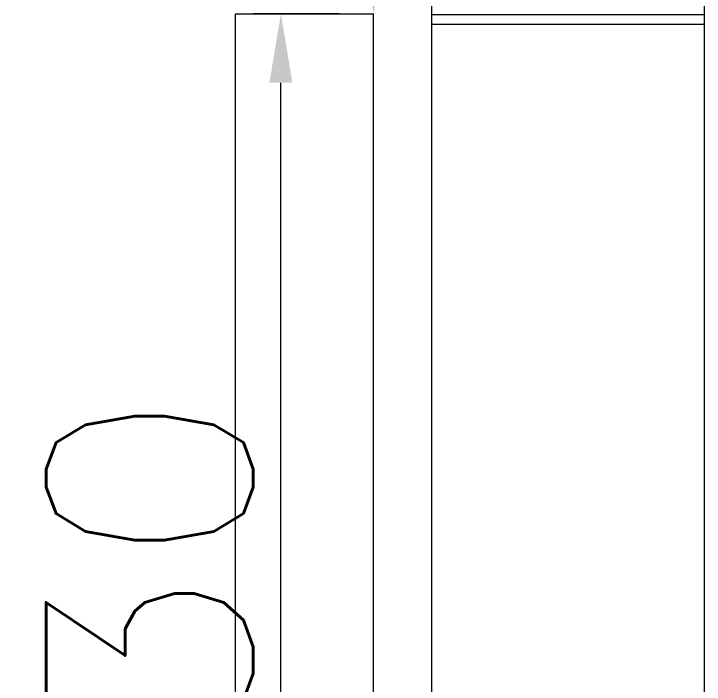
# Model space of a CAD drawing. Header units: millimetres. Extents: x -2143172 to 5255, y -610845 to 279739.
# Drawn here: x -1171525 to -1171025, y -589554 to -589068 of the extents above; entities that cross this region are included whole.
import ezdxf

# ---------------------------------------------------------------- set-up
doc = ezdxf.new("R2010")
doc.units = ezdxf.units.MM
doc.header["$LTSCALE"] = 30
doc.layers.get('0').update_dxf_attribs({"lineweight": 5})
doc.layers.get('Defpoints').update_dxf_attribs({"lineweight": 5})
for name, color, linetype, lineweight in [('dims.', 152, 'Continuous', 5), ('LOADING', 163, 'Continuous', 5), ('Walls', 32, 'Continuous', 5)]:
    doc.layers.add(name, color=color, linetype=linetype, lineweight=lineweight)
doc.styles.add('SIMPLEX', font='SIMPLEX.shx', dxfattribs={"height": 150})
doc.dimstyles.new('Buk', dxfattribs={"dimtxt": 150, "dimasz": 50, "dimexe": 20, "dimexo": 25, "dimgap": 20, "dimtad": 1, "dimdec": 0, "dimrnd": 5, "dimdsep": 46, "dimtxsty": 'SIMPLEX', "dimcen": 0, "dimdle": 20, "dimclrd": 256, "dimclre": 256, "dimclrt": 256, "dimadec": 0, "dimazin": 0, "dimtfac": 0.0075, "dimtdec": 0, "dimtmove": 1, "dimatfit": 2, "dimldrblk": 'ARCHTICK', "dimfxl": 1, "dimtolj": 1, "dimtzin": 0, "dimlwd": -1, "dimlwe": -1, "dimarcsym": 0})

# ---------------------------------------------------------------- blocks, each defined once
blk = doc.blocks.new('*D396')
at = {"layer": 'Defpoints', "color": 0, "transparency": 16777216}
for p in [(-1171264.03, -587868.12), (-1171264.03, -589068.12), (-1171264.03, -589068.12)]:
    blk.add_point(p, dxfattribs=at)
at = {"layer": 'dims.', "linetype": 'Continuous', "transparency": 16777216}
for p, q in [((-1171289.03, -587868.12), (-1171284.03, -587868.12)), ((-1171289.03, -589068.12), (-1171284.03, -589068.12))]:
    blk.add_line(p, q, dxfattribs=at)
at = {"layer": 'dims.', "transparency": 16777216}
blk.add_line((-1171264.03, -587918.12), (-1171264.03, -589018.12), dxfattribs=at)
for points in [[(-1171272.36, -587918.12), (-1171255.7, -587918.12), (-1171264.03, -587868.12)], [(-1171272.36, -589018.12), (-1171255.7, -589018.12), (-1171264.03, -589068.12)]]:
    blk.add_solid(points, dxfattribs=at)
at = {"layer": 'dims.', "transparency": 16777216, "insert": (-1171359.03, -588468.12), "char_height": 150, "attachment_point": 5, "rotation": 90, "style": 'SIMPLEX'}
blk.add_mtext('\\A1;1200', dxfattribs=at)
blk = doc.blocks.new('_ArchTick')
at = {"color": 0, "linetype": 'ByBlock', "const_width": 0.15}
blk.add_lwpolyline([(-0.5, -0.5), (0.5, 0.5)], dxfattribs=at)
blk = doc.blocks.new('*D397')
at = {"layer": 'Defpoints', "color": 0, "transparency": 16777216}
for p in [(-1171331.17, -589068.12), (-1171264.03, -589068.12), (-1171264.03, -589998.12)]:
    blk.add_point(p, dxfattribs=at)
at = {"layer": 'dims.', "linetype": 'Continuous', "transparency": 16777216}
for p, q in [((-1171289.03, -589068.12), (-1171351.17, -589068.12)), ((-1171289.03, -589998.12), (-1171351.17, -589998.12))]:
    blk.add_line(p, q, dxfattribs=at)
at = {"layer": 'dims.', "transparency": 16777216}
blk.add_line((-1171331.17, -589948.12), (-1171331.17, -589118.12), dxfattribs=at)
for points in [[(-1171339.51, -589118.12), (-1171322.84, -589118.12), (-1171331.17, -589068.12)], [(-1171339.51, -589948.12), (-1171322.84, -589948.12), (-1171331.17, -589998.12)]]:
    blk.add_solid(points, dxfattribs=at)
at = {"layer": 'dims.', "transparency": 16777216, "insert": (-1171426.17, -589533.12), "char_height": 150, "attachment_point": 5, "rotation": 90, "style": 'SIMPLEX'}
blk.add_mtext('\\A1;930', dxfattribs=at)
blk = doc.blocks.new('GF21008-P')
at = {"layer": 'LOADING'}
for p, q in [((-0.77088, 0), (0.79062, 0)), ((0.01283, -0.1974), (0.01283, 0)), ((0.01974, -0.1974), (0.01974, 0)), ((-0.7767, -0.1974), (0.79645, -0.1974))]:
    blk.add_line(p, q, dxfattribs=at)

msp = doc.modelspace()

# ---------------------------------------------------------------- linework, layer by layer
at = {"layer": 'Walls'}
for p, q in [((-1171364.03, -590198.12, 0.1), (-1171364.03, -589068.12, 0.1)), ((-1171364.03, -589068.12, 0.1), (-1171264.03, -589068.12, 0.1)), ((-1171264.03, -589998.12, 0.1), (-1171264.03, -589068.12, 0.1))]:
    msp.add_line(p, q, dxfattribs=at)

# ---------------------------------------------------------------- block references
at = {"layer": 'LOADING', "xscale": -1000, "yscale": 1000, "zscale": 1000, "rotation": 90.00000000000017}
msp.add_blockref('GF21008-P', (-1171221.98, -589056.02, 0.1), dxfattribs=at)

# ---------------------------------------------------------------- dimensions: what is measured, and where the dimension line sits
at = {"layer": 'dims.'}
for base, p1, picture, middle in [((-1171264.03, -589068.12, 0.1), (-1171264.03, -587868.12, 0.1), '*D396', (-1171359.03, -588468.12, 0.1)), ((-1171331.17, -589068.12, 0.1), (-1171264.03, -589998.12, 0.1), '*D397', (-1171426.17, -589533.12, 0.1))]:
    dim = msp.add_linear_dim(base=base, p1=p1, p2=(-1171264.03, -589068.12, 0.1), angle=90, dimstyle='Buk', dxfattribs=at)
    dim.commit()
    dim.dimension.update_dxf_attribs({"geometry": picture, "text_midpoint": middle})

doc.saveas('drawing.dxf')
